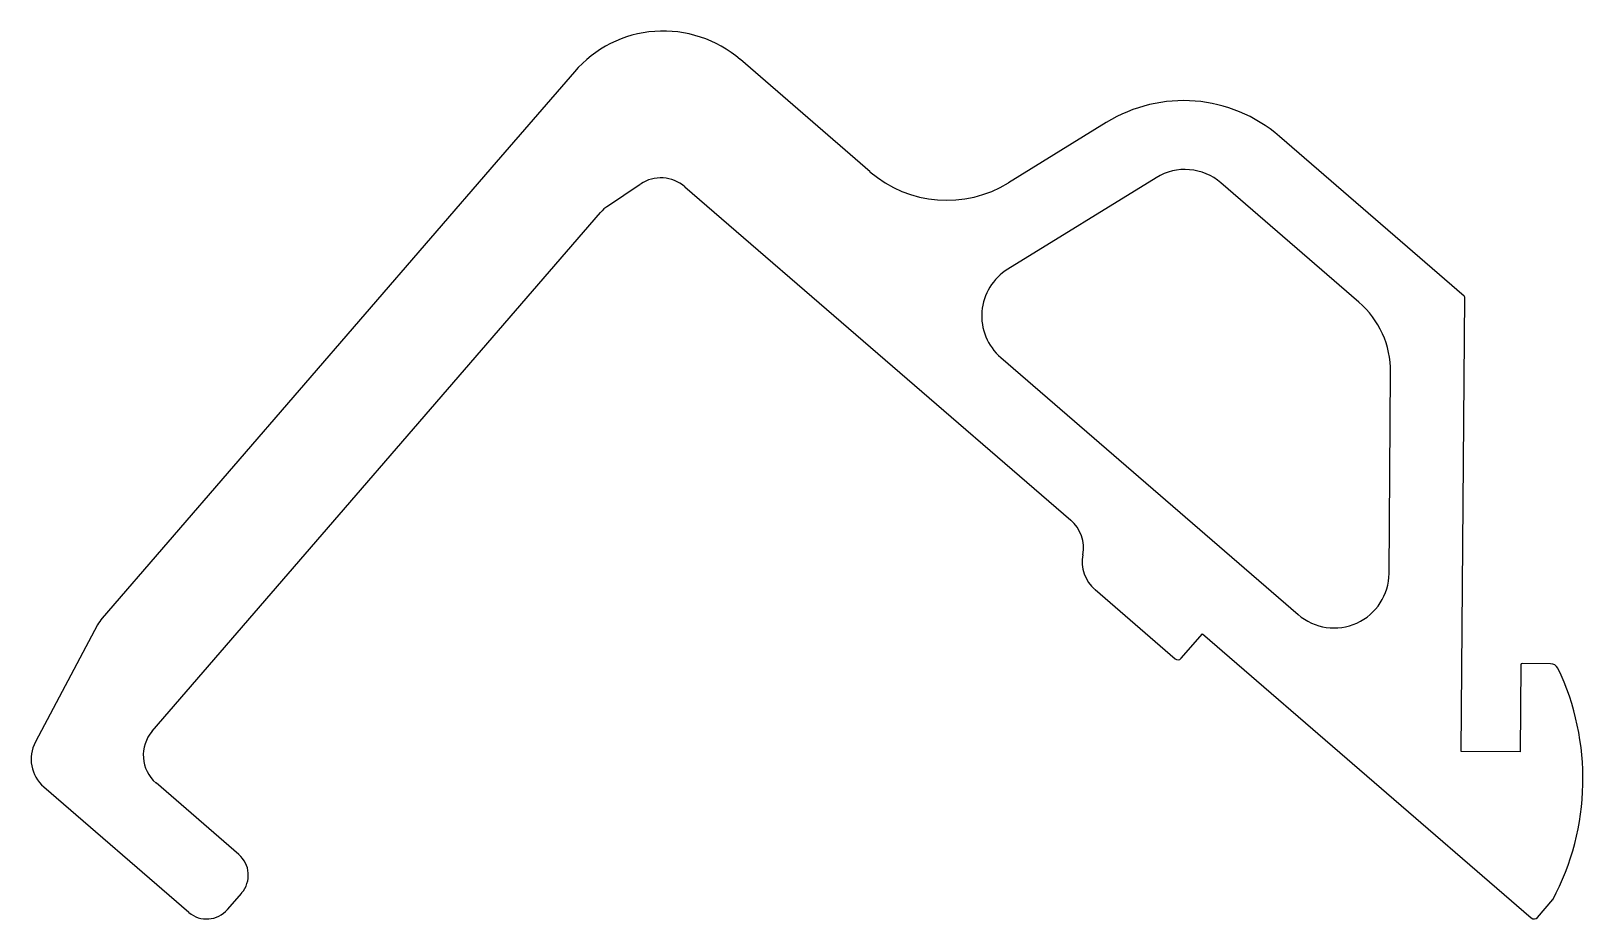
# Model space of a CAD drawing. Extents: x -57 to 77, y 4 to 81.
import ezdxf

# ---------------------------------------------------------------- set-up
doc = ezdxf.new("R2010")
doc.units = 0
doc.layers.get('0').update_dxf_attribs({"linetype": 'CONTINUOUS'})

msp = doc.modelspace()

# ---------------------------------------------------------------- linework, layer by layer
for p, q in [((15.85, 68.97), (4.65, 78.65)), ((-9.68, 77.6), (-16.44, 69.79)), ((36.26, 73.22), (27.82, 68.01)), ((67.17, 58.23), (51.21, 72.02)), ((-16.44, 69.79), (-50.47, 30.4)), ((40.56, 68.45), (27.75, 60.55)), ((-6.81, 66), (-3.99, 67.9)), ((-0.14, 67.67), (33.2, 38.88)), ((58.08, 57.71), (46.16, 68)), ((-46.14, 20.65), (-7.43, 65.44)), ((66.92, 18.9), (67.22, 58.13)), ((27.14, 52.91), (52.84, 30.71)), ((60.69, 34.27), (60.82, 51.65)), ((35.29, 32.88), (42.21, 26.9)), ((-50.87, 29.82), (-56.24, 19.72)), ((42.74, 26.94), (44.57, 29.06)), ((44.57, 29.06), (72.97, 4.52)), ((72.06, 26.36), (72, 18.87)), ((74.62, 26.47), (72.18, 26.48)), ((72, 18.87), (66.92, 18.9)), ((-38.66, 9.99), (-45.81, 16.17)), ((-55.52, 15.83), (-42.98, 5)), ((-39.65, 5.24), (-38.42, 6.66)), ((73.5, 4.56), (74.82, 6.09))]:
    msp.add_line(p, q)
for centre, radius, start, end in [((-2, 70.96), 10.16, 49.1703, 139.1703), ((42.92, 62.42), 12.69, 49.1703, 121.6703), ((-2.21, 65.27), 3.17, 49.1924, 124.0066), ((22.49, 76.66), 10.16, 229.1703, 301.6703), ((43.06, 64.41), 4.75, 49.1703, 121.6703), ((-5.03, 63.37), 3.18, 124.0066, 139.1703), ((30.25, 56.51), 4.75, 121.6703, 229.1703), ((52.9, 51.71), 7.92, 359.57, 49.1703), ((67.09, 58.13), 0.127, 359.57, 49.1703), ((31.12, 36.48), 3.17, 349.16, 49.1814), ((37.36, 35.28), 3.18, 169.16, 229.179), ((55.94, 34.31), 4.75, 229.1703, 359.57), ((-48.07, 28.33), 3.17, 139.1703, 151.9746), ((42.45, 27.19), 0.381, 229.179, 319.1703), ((72.18, 26.36), 0.127, 89.57, 179.57), ((74.62, 25.7), 0.762, 30.6742, 89.57), ((55.21, 16.53), 22.22, 331.9666, 25.4744), ((-43.74, 18.57), 3.18, 139.1703, 229.1703), ((-53.44, 18.23), 3.17, 151.9746, 229.1703), ((-40.21, 8.21), 2.36, 319.1703, 49.1703), ((-41.44, 6.78), 2.36, 229.1703, 319.1703), ((73.21, 4.81), 0.381, 229.1703, 319.1703)]:
    msp.add_arc(centre, radius, start, end)

doc.saveas('drawing.dxf')
